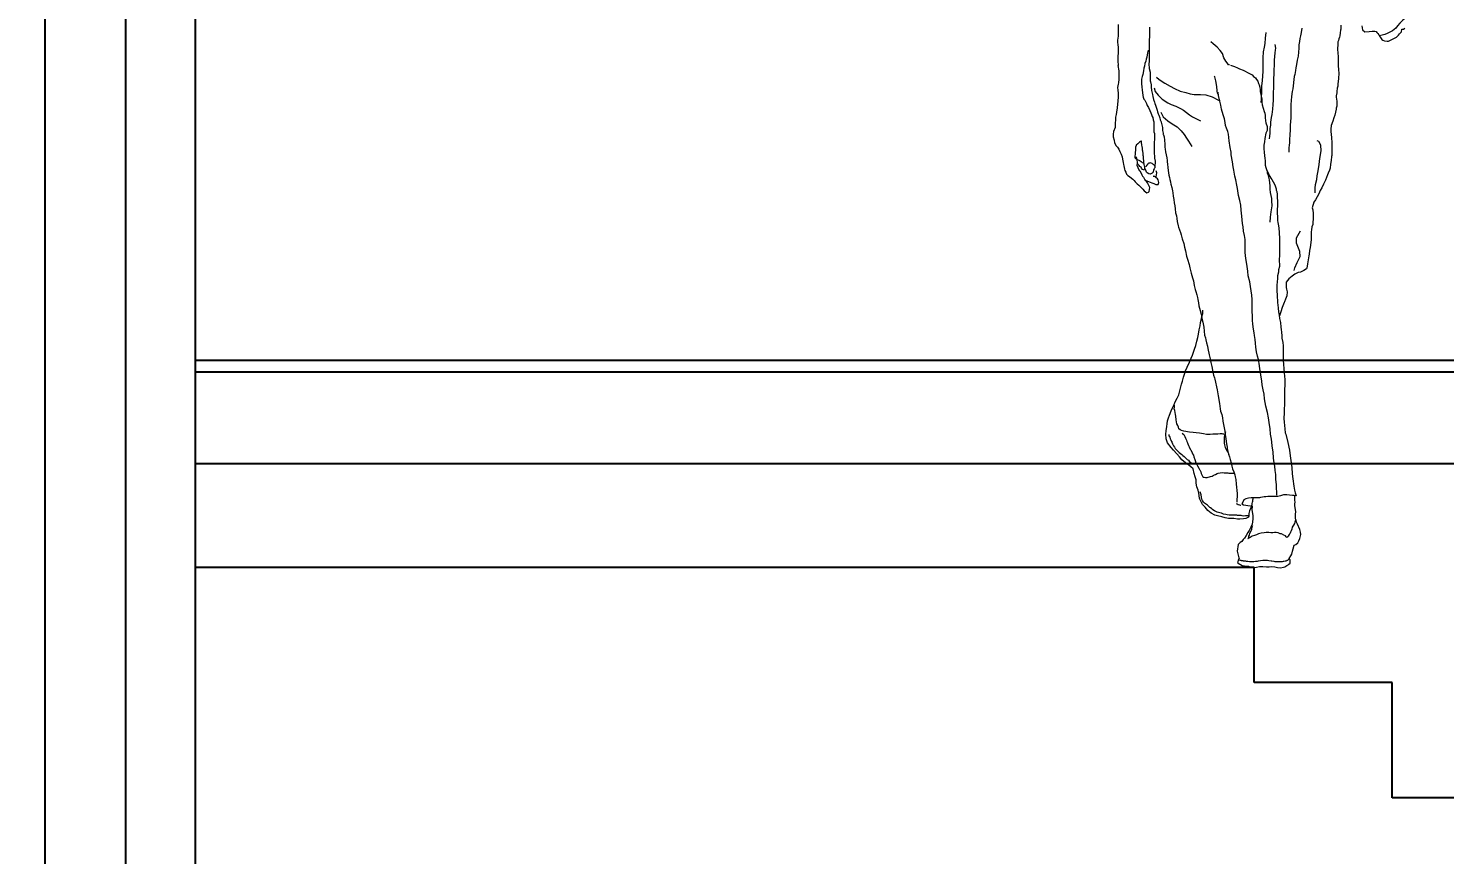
# Model space of a CAD drawing. Header units: centimetres. Extents: x 77721 to 213373, y -51694 to -17847.
# Drawn here: x 109782.7 to 110028.7, y -18938.9 to -18795.3 of the extents above; entities that cross this region are included whole.
import ezdxf

# ---------------------------------------------------------------- set-up
doc = ezdxf.new("R2010")
doc.units = ezdxf.units.CM
doc.header["$LTSCALE"] = 5
doc.header["$MEASUREMENT"] = 0
doc.layers.add('A-FURN', color=25, linetype='Continuous', lineweight=15, true_color=0xa46651)
doc.layers.add('KOTI', color=4, linetype='Continuous')
doc.styles.add('4-', font='simp.shx', dxfattribs={"width": 0.75})
doc.dimstyles.new('KOTI_K50.0cm', dxfattribs={"dimtxt": 12.5, "dimasz": 12.5, "dimexe": 12.5, "dimexo": 0, "dimgap": 2, "dimtad": 1, "dimdec": 1, "dimrnd": 0.1, "dimdsep": 46, "dimtxsty": '4-', "dimtsz": 3, "dimcen": 0.09, "dimdle": 4.5, "dimclrd": 256, "dimclrt": 256, "dimaunit": 1, "dimazin": 2, "dimtfac": 1, "dimtdec": 4, "dimtix": 1, "dimtmove": 2, "dimatfit": 3, "dimfxl": 12.5, "dimfxlon": 1, "dimtvp": 1, "dimtolj": 1, "dimtzin": 0, "dimarcsym": 0})

# ---------------------------------------------------------------- blocks, each defined once
blk = doc.blocks.new('*D228')
at = {"layer": 'Defpoints', "color": 0, "linetype": 'Continuous', "transparency": 16777216}
for p in [(110015.17, -18731.35), (109671.67, -19109.01), (109785.61, -19109.01)]:
    blk.add_point(p, dxfattribs=at)
at = {"layer": 'KOTI', "linetype": 'Continuous', "lineweight": -2, "transparency": 16777216}
for p, q in [((109671.67, -18726.85), (109671.67, -19113.51)), ((109674.67, -18734.35), (109668.67, -18728.35)), ((109674.67, -19112.01), (109668.67, -19106.01))]:
    blk.add_line(p, q, dxfattribs=at)
at = {"layer": 'KOTI', "color": 0, "linetype": 'Continuous', "lineweight": -2, "transparency": 16777216}
for p, q in [((109684.17, -18731.35), (109659.17, -18731.35)), ((109684.17, -19109.01), (109659.17, -19109.01))]:
    blk.add_line(p, q, dxfattribs=at)
at = {"layer": 'KOTI', "linetype": 'Continuous', "transparency": 16777216, "insert": (109663.42, -18920.18), "char_height": 12.5, "attachment_point": 5, "rotation": 90, "style": '4-'}
blk.add_mtext('\\A1;377.7', dxfattribs=at)
blk = doc.blocks.new('*D229')
at = {"layer": 'Defpoints', "color": 0, "linetype": 'Continuous', "transparency": 16777216}
for p in [(110015.17, -18747.58), (109707.17, -19091.01), (109811.71, -19091.01)]:
    blk.add_point(p, dxfattribs=at)
at = {"layer": 'KOTI', "linetype": 'Continuous', "lineweight": -2, "transparency": 16777216}
for p, q in [((109710.17, -18750.58), (109704.17, -18744.58)), ((109707.17, -18743.08), (109707.17, -19095.51)), ((109710.17, -19094.01), (109704.17, -19088.01))]:
    blk.add_line(p, q, dxfattribs=at)
at = {"layer": 'KOTI', "color": 0, "linetype": 'Continuous', "lineweight": -2, "transparency": 16777216}
for p, q in [((109719.67, -18747.58), (109694.67, -18747.58)), ((109719.67, -19091.01), (109694.67, -19091.01))]:
    blk.add_line(p, q, dxfattribs=at)
at = {"layer": 'KOTI', "linetype": 'Continuous', "transparency": 16777216, "insert": (109698.92, -18919.29), "char_height": 12.5, "attachment_point": 5, "rotation": 90, "style": '4-'}
blk.add_mtext('\\A1;343.4', dxfattribs=at)
blk = doc.blocks.new('*D230')
at = {"layer": 'Defpoints', "color": 0, "linetype": 'Continuous', "transparency": 16777216}
for p in [(109799.61, -18874.2), (109748.17, -19091.01), (109811.71, -19091.01)]:
    blk.add_point(p, dxfattribs=at)
at = {"layer": 'KOTI', "linetype": 'Continuous', "lineweight": -2, "transparency": 16777216}
for p, q in [((109748.17, -18869.7), (109748.17, -19095.51)), ((109751.17, -18877.2), (109745.17, -18871.2)), ((109751.17, -19094.01), (109745.17, -19088.01))]:
    blk.add_line(p, q, dxfattribs=at)
at = {"layer": 'KOTI', "color": 0, "linetype": 'Continuous', "lineweight": -2, "transparency": 16777216}
for p, q in [((109760.67, -18874.2), (109735.67, -18874.2)), ((109760.67, -19091.01), (109735.67, -19091.01))]:
    blk.add_line(p, q, dxfattribs=at)
at = {"layer": 'KOTI', "linetype": 'Continuous', "transparency": 16777216, "insert": (109739.92, -18982.61), "char_height": 12.5, "attachment_point": 5, "rotation": 90, "style": '4-'}
blk.add_mtext('\\A1;216.8', dxfattribs=at)
blk = doc.blocks.new('PEOPLE11')
at = {"linetype": 'Continuous'}
for points in [[(0.0903, 0.5378), (0.091, 0.5338), (0.0933, 0.532), (0.0976, 0.5324), (0.1008, 0.5325), (0.1035, 0.5327), (0.1046, 0.5323), (0.1055, 0.5313), (0.1062, 0.5303), (0.1072, 0.529), (0.108, 0.5277), (0.1089, 0.5264), (0.1102, 0.5245), (0.1112, 0.5237), (0.113, 0.5229), (0.1155, 0.5227), (0.1168, 0.5228), (0.1188, 0.5237), (0.1201, 0.5242), (0.1228, 0.5258), (0.1248, 0.5266), (0.1268, 0.5286), (0.1279, 0.5299), (0.1299, 0.5319), (0.1302, 0.5345), (0.1318, 0.5346), (0.133, 0.5357)], [(-0.1514, 0.5391), (-0.1513, 0.5354), (-0.1512, 0.5342), (-0.1512, 0.5305), (-0.1514, 0.5273), (-0.1516, 0.5261), (-0.1518, 0.5232), (-0.1518, 0.5214), (-0.1518, 0.5214), (-0.1516, 0.5195), (-0.1514, 0.5163), (-0.1514, 0.5139), (-0.1513, 0.5122), (-0.1514, 0.5103), (-0.1516, 0.5082), (-0.1516, 0.5076), (-0.1515, 0.5053), (-0.1515, 0.5031), (-0.1515, 0.5018), (-0.1514, 0.4998), (-0.1513, 0.4986), (-0.1515, 0.4985), (-0.1505, 0.4931), (-0.1507, 0.491), (-0.1508, 0.4881), (-0.1508, 0.4871), (-0.1508, 0.485), (-0.151, 0.4815), (-0.1513, 0.48), (-0.1518, 0.4768), (-0.1517, 0.4741), (-0.1514, 0.4712), (-0.1513, 0.4673), (-0.1515, 0.4632), (-0.1519, 0.4603), (-0.1523, 0.4567), (-0.153, 0.4521), (-0.1534, 0.45), (-0.154, 0.4473), (-0.154, 0.4445), (-0.1542, 0.4413), (-0.1542, 0.4384), (-0.1543, 0.4371), (-0.1559, 0.433), (-0.1562, 0.4305), (-0.1562, 0.4278), (-0.1553, 0.4243), (-0.155, 0.4219), (-0.1533, 0.4189), (-0.152, 0.4174), (-0.1506, 0.4154), (-0.1495, 0.4133), (-0.1483, 0.4107), (-0.1474, 0.4078), (-0.147, 0.4055), (-0.1464, 0.4024), (-0.1461, 0.4002), (-0.1458, 0.399), (-0.1449, 0.3957), (-0.1446, 0.3943), (-0.1438, 0.3927), (-0.1429, 0.3908), (-0.1416, 0.3895), (-0.1402, 0.3885), (-0.1381, 0.3868), (-0.1368, 0.3857), (-0.1354, 0.3843), (-0.1345, 0.3831), (-0.1334, 0.3822), (-0.1323, 0.3812), (-0.1309, 0.3798), (-0.1292, 0.3782), (-0.1279, 0.3768), (-0.1269, 0.3757), (-0.1255, 0.3742), (-0.1241, 0.3731), (-0.1228, 0.3722), (-0.1212, 0.3727), (-0.1205, 0.3735), (-0.1199, 0.3776), (-0.1204, 0.3788), (-0.1212, 0.3801), (-0.1221, 0.382), (-0.1232, 0.3838), (-0.124, 0.3843), (-0.1211, 0.3834), (-0.1194, 0.3828), (-0.1179, 0.3822), (-0.116, 0.3816), (-0.114, 0.3806), (-0.1116, 0.3804), (-0.1111, 0.3823), (-0.1117, 0.3852), (-0.1123, 0.3862), (-0.1139, 0.3873), (-0.115, 0.3883), (-0.1166, 0.3889), (-0.1156, 0.3889), (-0.1143, 0.3882), (-0.1135, 0.3881), (-0.113, 0.3919), (-0.1136, 0.3939)], [(-0.1203, 0.5366), (-0.1202, 0.5349), (-0.1202, 0.533), (-0.1201, 0.5309), (-0.1201, 0.5288), (-0.1203, 0.5265), (-0.1206, 0.5244), (-0.1206, 0.5226), (-0.1206, 0.5207), (-0.1206, 0.5195), (-0.1206, 0.518), (-0.1205, 0.5161), (-0.1205, 0.5135), (-0.1206, 0.5113), (-0.1206, 0.5108), (-0.1205, 0.5103), (-0.1205, 0.5066), (-0.1206, 0.5035), (-0.1208, 0.4993), (-0.1207, 0.4965), (-0.1204, 0.4955), (-0.1197, 0.4918), (-0.1195, 0.4892), (-0.1194, 0.4874), (-0.1195, 0.4854), (-0.1195, 0.4832), (-0.1192, 0.4823), (-0.1187, 0.4794), (-0.1184, 0.4774), (-0.1182, 0.4737), (-0.118, 0.4724), (-0.1173, 0.4698), (-0.1168, 0.4679), (-0.1163, 0.4647), (-0.1153, 0.4622), (-0.1148, 0.4608), (-0.1142, 0.4591), (-0.1136, 0.4572), (-0.1127, 0.4541), (-0.1122, 0.4527), (-0.1116, 0.4506), (-0.111, 0.4494), (-0.11, 0.4465), (-0.1095, 0.4447), (-0.1088, 0.4425), (-0.1087, 0.4422), (-0.1081, 0.4397), (-0.1078, 0.4382), (-0.1074, 0.4371), (-0.1072, 0.4339), (-0.1068, 0.4315), (-0.1065, 0.4301), (-0.1063, 0.4298), (-0.1058, 0.4277), (-0.1052, 0.4245), (-0.1051, 0.4206), (-0.1049, 0.4176), (-0.1046, 0.4154), (-0.1042, 0.413), (-0.1038, 0.4099), (-0.1031, 0.407), (-0.1027, 0.4043), (-0.1026, 0.4029), (-0.1023, 0.4006), (-0.1019, 0.3975), (-0.1018, 0.3945), (-0.1014, 0.3919), (-0.1009, 0.3898), (-0.1004, 0.3875), (-0.0999, 0.3853), (-0.0994, 0.3831), (-0.0993, 0.3828), (-0.099, 0.3809), (-0.098, 0.3776), (-0.0974, 0.3741), (-0.097, 0.3722), (-0.0966, 0.3688), (-0.0962, 0.3655), (-0.0957, 0.3623), (-0.0952, 0.3594), (-0.0947, 0.3562), (-0.0943, 0.3524), (-0.0935, 0.3493), (-0.0931, 0.3466), (-0.0927, 0.3436), (-0.0917, 0.3394), (-0.0913, 0.3382), (-0.0906, 0.3356), (-0.0896, 0.3327), (-0.0889, 0.3305), (-0.0877, 0.3266), (-0.0862, 0.3219), (-0.0855, 0.3182), (-0.0846, 0.3145), (-0.0834, 0.3095), (-0.0826, 0.3064), (-0.0809, 0.3012), (-0.0802, 0.2979), (-0.0788, 0.2924), (-0.0775, 0.2877), (-0.0767, 0.2849), (-0.0758, 0.2804), (-0.0748, 0.2764), (-0.0741, 0.2744), (-0.0733, 0.2709), (-0.0727, 0.2685), (-0.0722, 0.2663), (-0.0717, 0.2629), (-0.0712, 0.2601), (-0.0698, 0.2553), (-0.0689, 0.2519), (-0.0682, 0.2477), (-0.0678, 0.2463), (-0.0673, 0.244), (-0.0666, 0.2405), (-0.0664, 0.2389), (-0.0659, 0.2351), (-0.0655, 0.2309), (-0.0648, 0.2282), (-0.0644, 0.2263), (-0.0637, 0.2233), (-0.0628, 0.2199), (-0.0623, 0.2179), (-0.061, 0.2114), (-0.06, 0.2075), (-0.0592, 0.204), (-0.0584, 0.2), (-0.0578, 0.1961), (-0.0567, 0.1914), (-0.0556, 0.1887), (-0.0553, 0.1872), (-0.053, 0.1767), (-0.052, 0.1708), (-0.0507, 0.1632), (-0.05, 0.158), (-0.0497, 0.1557), (-0.0486, 0.1524), (-0.0479, 0.1489), (-0.0475, 0.1455), (-0.0465, 0.1406), (-0.0455, 0.1356), (-0.045, 0.1323), (-0.0444, 0.1282), (-0.0437, 0.123), (-0.0433, 0.1197), (-0.0431, 0.1185), (-0.0426, 0.1156), (-0.0417, 0.1128), (-0.041, 0.1102), (-0.0402, 0.1077), (-0.0393, 0.1043), (-0.0384, 0.1009), (-0.0377, 0.0983), (-0.0366, 0.0954), (-0.0357, 0.0925), (-0.0352, 0.0903), (-0.0346, 0.0879), (-0.0342, 0.0831), (-0.0339, 0.0802), (-0.0336, 0.0769), (-0.0333, 0.0737), (-0.0333, 0.0706), (-0.0334, 0.0683), (-0.0334, 0.0654)], [(0.0696, 0.5384), (0.0695, 0.5346), (0.0692, 0.5335), (0.069, 0.5311), (0.0686, 0.528), (0.0683, 0.5266), (0.0678, 0.5249), (0.0672, 0.5232), (0.0666, 0.5221), (0.0665, 0.5199), (0.0665, 0.5192), (0.0662, 0.5153), (0.0662, 0.5143), (0.0666, 0.5112), (0.0667, 0.5099), (0.0669, 0.5086), (0.0671, 0.5059), (0.0671, 0.5055), (0.067, 0.5034), (0.0669, 0.5021), (0.0669, 0.5017), (0.067, 0.4994), (0.067, 0.4994), (0.067, 0.4975), (0.0674, 0.4953), (0.0674, 0.4937), (0.0675, 0.4917), (0.0675, 0.4901), (0.0674, 0.4868), (0.0674, 0.4852), (0.0668, 0.4804), (0.0667, 0.479), (0.0665, 0.4782), (0.0661, 0.4759), (0.0655, 0.4726), (0.0655, 0.4723), (0.0655, 0.4714), (0.0651, 0.4686), (0.0651, 0.4685), (0.0651, 0.4668), (0.0653, 0.4654), (0.0656, 0.4628), (0.0655, 0.4583), (0.065, 0.4561), (0.0649, 0.4552), (0.0643, 0.4521), (0.0636, 0.4491), (0.0627, 0.4465), (0.0616, 0.4432), (0.06, 0.4389), (0.0597, 0.4354), (0.0598, 0.4331), (0.0602, 0.4272), (0.0606, 0.4219), (0.0607, 0.4192), (0.0607, 0.4147), (0.0606, 0.4129), (0.0606, 0.4118), (0.0606, 0.4091), (0.0603, 0.4081), (0.0599, 0.4042), (0.0595, 0.4008), (0.0589, 0.3966), (0.0583, 0.3947), (0.0572, 0.3917), (0.0563, 0.3899), (0.0543, 0.3848), (0.0532, 0.3822), (0.0523, 0.3809), (0.0508, 0.3773), (0.0492, 0.3746), (0.0477, 0.3713), (0.046, 0.3681), (0.0446, 0.3651), (0.043, 0.3628), (0.0413, 0.3574), (0.0418, 0.3552), (0.0423, 0.3517), (0.0423, 0.3484), (0.0417, 0.3407), (0.041, 0.3385), (0.0406, 0.3355), (0.0402, 0.3335), (0.0402, 0.3335), (0.0402, 0.3315), (0.0402, 0.329), (0.0403, 0.326), (0.0398, 0.323), (0.0391, 0.318), (0.0385, 0.315), (0.0381, 0.3113), (0.0378, 0.3098), (0.0372, 0.3056), (0.0364, 0.3018), (0.0358, 0.2974), (0.0355, 0.2968), (0.0329, 0.295), (0.0296, 0.2934), (0.0272, 0.2932), (0.0239, 0.2915), (0.0212, 0.2895), (0.0181, 0.287), (0.0155, 0.2834), (0.0155, 0.2816), (0.0155, 0.2783), (0.0158, 0.2767), (0.0161, 0.2754), (0.0164, 0.274), (0.0161, 0.2701), (0.0148, 0.2668), (0.0138, 0.2641), (0.0134, 0.2635), (0.0122, 0.26), (0.0115, 0.2584), (0.0101, 0.2542), (0.0088, 0.2501)], [(0.031, 0.5355), (0.0302, 0.5314), (0.0295, 0.5281), (0.0289, 0.5252), (0.0287, 0.5223), (0.0281, 0.5191), (0.0278, 0.5159), (0.0275, 0.5117), (0.0272, 0.5079), (0.0264, 0.5038), (0.0257, 0.4994), (0.0251, 0.4963), (0.0245, 0.4936), (0.024, 0.4897), (0.0234, 0.4875), (0.023, 0.4845), (0.0224, 0.4785), (0.022, 0.4753), (0.0215, 0.4727), (0.0207, 0.4679), (0.0203, 0.4637), (0.0201, 0.4598), (0.0199, 0.4494), (0.0199, 0.4464), (0.0198, 0.4432), (0.0195, 0.4391), (0.0194, 0.4349), (0.0191, 0.4295), (0.0188, 0.4254), (0.0187, 0.4223), (0.0182, 0.419), (0.0181, 0.4172), (0.0181, 0.4148), (0.0181, 0.4125)], [(0.1358, 0.5483), (0.1356, 0.5482), (0.1329, 0.5451), (0.1325, 0.5446), (0.1308, 0.5431), (0.1282, 0.5406), (0.1257, 0.5378), (0.1241, 0.5357), (0.1227, 0.5342), (0.1208, 0.5331), (0.1183, 0.5316), (0.1157, 0.5303), (0.1132, 0.5293), (0.1108, 0.5288), (0.1078, 0.5281)], [(-0.0407, 0.4993), (-0.0412, 0.4991), (-0.0419, 0.4993), (-0.0433, 0.5011), (-0.0446, 0.5028), (-0.0463, 0.5062), (-0.0479, 0.5103), (-0.0501, 0.5134), (-0.053, 0.5169), (-0.0572, 0.5201), (-0.0592, 0.522)], [(-0.0094, 0.4617), (-0.0092, 0.4651), (-0.0092, 0.4681), (-0.0088, 0.471), (-0.0088, 0.4731), (-0.0086, 0.478), (-0.0081, 0.4835), (-0.0078, 0.4878), (-0.0074, 0.4928), (-0.0073, 0.4967), (-0.0073, 0.5008), (-0.0074, 0.5063), (-0.007, 0.5121), (-0.0062, 0.5168), (-0.0056, 0.5205), (-0.0051, 0.5256), (-0.0043, 0.5314)], [(-0.1215, 0.5137), (-0.1222, 0.511), (-0.123, 0.5067), (-0.1234, 0.5049), (-0.1238, 0.5028), (-0.1248, 0.5006), (-0.1253, 0.4979), (-0.1257, 0.496), (-0.1261, 0.4934), (-0.1269, 0.4897), (-0.1274, 0.4877), (-0.1281, 0.485), (-0.1281, 0.4838), (-0.1281, 0.4806), (-0.1281, 0.4801), (-0.1279, 0.4776), (-0.1277, 0.4764), (-0.1276, 0.4752), (-0.1275, 0.4743), (-0.1268, 0.4689), (-0.1264, 0.4671), (-0.1257, 0.4652), (-0.1248, 0.4643), (-0.1232, 0.4609), (-0.1226, 0.459), (-0.1213, 0.4569), (-0.1198, 0.4539), (-0.119, 0.4516), (-0.1182, 0.45), (-0.1174, 0.448), (-0.1169, 0.4468), (-0.1165, 0.4446), (-0.116, 0.4427), (-0.1158, 0.4409), (-0.1158, 0.4382), (-0.1159, 0.4365), (-0.116, 0.4327), (-0.1151, 0.431), (-0.1154, 0.4281), (-0.1154, 0.4248), (-0.1156, 0.4227), (-0.1156, 0.4201), (-0.1156, 0.4177), (-0.1156, 0.4159), (-0.1156, 0.4131), (-0.1156, 0.4116), (-0.1154, 0.4083), (-0.1151, 0.4065), (-0.1147, 0.4037), (-0.1146, 0.4016), (-0.1148, 0.3997), (-0.115, 0.3973), (-0.1155, 0.3961), (-0.1162, 0.395), (-0.1166, 0.3928), (-0.1176, 0.3917), (-0.1197, 0.3907), (-0.121, 0.3909), (-0.1225, 0.3919), (-0.1231, 0.3928), (-0.1236, 0.3936), (-0.1241, 0.3952), (-0.1247, 0.3965), (-0.1249, 0.3978), (-0.1254, 0.4002), (-0.1257, 0.4025), (-0.1259, 0.4042), (-0.126, 0.4059), (-0.1262, 0.4083), (-0.1264, 0.4093), (-0.1264, 0.4111), (-0.1268, 0.4136), (-0.127, 0.4145), (-0.1272, 0.4155), (-0.1273, 0.4167), (-0.1275, 0.4176), (-0.1278, 0.4201), (-0.128, 0.4219), (-0.1283, 0.4233), (-0.1283, 0.4233), (-0.1285, 0.4233), (-0.1292, 0.4231), (-0.13, 0.4224), (-0.1307, 0.4219), (-0.1317, 0.4209), (-0.1333, 0.4194), (-0.1336, 0.4191), (-0.1341, 0.4176), (-0.1342, 0.4158), (-0.1342, 0.4142), (-0.1344, 0.4125), (-0.1344, 0.4115), (-0.1345, 0.4101), (-0.1348, 0.4088), (-0.1349, 0.4071), (-0.1342, 0.4063), (-0.1329, 0.4057), (-0.1324, 0.4054), (-0.1308, 0.4046), (-0.1296, 0.404), (-0.1286, 0.4033), (-0.1274, 0.4024), (-0.1265, 0.4019)], [(0.0041, 0.5193), (0.0047, 0.5156), (0.0045, 0.5139), (0.0043, 0.511), (0.0039, 0.5074), (0.0036, 0.5037), (0.0034, 0.4982), (0.0033, 0.4949), (0.003, 0.4895), (0.0029, 0.4861), (0.0029, 0.4799), (0.0027, 0.4764), (0.0026, 0.4716), (0.0026, 0.4667), (0.0026, 0.4642), (0.0023, 0.4597), (0.0018, 0.4552), (0.0011, 0.4499), (0.0006, 0.4468), (-0.0002, 0.4423), (-0.0003, 0.4395), (-0.0007, 0.4359), (-0.0009, 0.4315), (-0.0012, 0.4285), (-0.0015, 0.4257)], [(-0.0397, 0.4989), (-0.0358, 0.4975), (-0.033, 0.4961), (-0.0308, 0.4952), (-0.0274, 0.4938), (-0.0252, 0.4928), (-0.0229, 0.4917), (-0.0204, 0.4904), (-0.0185, 0.4892), (-0.017, 0.4877), (-0.0151, 0.4862), (-0.0139, 0.4847), (-0.0127, 0.4829), (-0.0119, 0.4808), (-0.0114, 0.4793), (-0.0107, 0.477), (-0.0105, 0.4745), (-0.0103, 0.4726), (-0.0099, 0.4699), (-0.0095, 0.468), (-0.0088, 0.4655), (-0.0087, 0.4638), (-0.0086, 0.4623), (-0.0083, 0.4595), (-0.0075, 0.4563), (-0.0063, 0.4528), (-0.0059, 0.4512), (-0.0054, 0.4489), (-0.0053, 0.4471), (-0.005, 0.4435), (-0.0047, 0.4415), (-0.0033, 0.438), (-0.0033, 0.4342), (-0.0049, 0.4314), (-0.0057, 0.4261), (-0.006, 0.4229), (-0.0067, 0.4196), (-0.0067, 0.4155), (-0.0066, 0.4128), (-0.0062, 0.4087), (-0.0059, 0.4068), (-0.0054, 0.4036), (-0.0054, 0.4023), (-0.0053, 0.3998), (-0.0048, 0.3975), (-0.0037, 0.3943), (-0.0026, 0.3922), (-0.0017, 0.3902), (0.0003, 0.3869), (0.0011, 0.3855), (0.0024, 0.3831), (0.0041, 0.3801), (0.0047, 0.3781), (0.0053, 0.3763), (0.0054, 0.3747), (0.0061, 0.3735), (0.0065, 0.3705), (0.0066, 0.3674), (0.0068, 0.3642), (0.0068, 0.3615), (0.0067, 0.3588), (0.0066, 0.3563), (0.0063, 0.3521), (0.0067, 0.3484), (0.0069, 0.3447), (0.0071, 0.3427), (0.0078, 0.3395), (0.0081, 0.337), (0.0083, 0.333), (0.0087, 0.3264), (0.0088, 0.3201), (0.0089, 0.3173), (0.0087, 0.3142), (0.0087, 0.3112), (0.0088, 0.3098), (0.0084, 0.3065), (0.0089, 0.2992), (0.0079, 0.2959), (0.0077, 0.2936), (0.0069, 0.2899), (0.0069, 0.2871), (0.0066, 0.2839), (0.0061, 0.2807), (0.006, 0.2787), (0.006, 0.2766), (0.0062, 0.2739), (0.0063, 0.2715), (0.0065, 0.2685), (0.0067, 0.2656), (0.0068, 0.2629), (0.007, 0.2612), (0.0074, 0.2578), (0.0079, 0.2542), (0.0083, 0.2508), (0.0088, 0.2476), (0.0097, 0.2435), (0.0101, 0.239), (0.0103, 0.2367), (0.0106, 0.2339), (0.011, 0.2302), (0.0112, 0.2281), (0.0121, 0.2236), (0.0124, 0.2203), (0.0125, 0.2178), (0.0125, 0.2117), (0.0123, 0.2083), (0.0123, 0.2062), (0.0134, 0.1935), (0.0139, 0.187), (0.0139, 0.1816), (0.0138, 0.1767), (0.0138, 0.1724), (0.0136, 0.167), (0.0136, 0.1626), (0.0134, 0.1572), (0.0134, 0.154), (0.0132, 0.1484), (0.0134, 0.1445), (0.014, 0.1381), (0.0144, 0.134), (0.0149, 0.1326), (0.0169, 0.1244), (0.0187, 0.1168), (0.0195, 0.1112), (0.0204, 0.1043), (0.0211, 0.0997), (0.0215, 0.0935), (0.0221, 0.0883), (0.0231, 0.0811), (0.0237, 0.0771), (0.0243, 0.0744), (0.0252, 0.0714), (0.0232, 0.0718), (0.0217, 0.072), (0.0186, 0.0723), (0.0162, 0.0726), (0.0126, 0.0725), (0.0097, 0.0716), (0.007, 0.071), (0.0044, 0.0708), (0.0023, 0.071), (-0.0005, 0.0709), (-0.0029, 0.0709), (-0.0049, 0.0707), (-0.0064, 0.0706), (-0.0082, 0.0703), (-0.0101, 0.0698), (-0.0112, 0.0694), (-0.0141, 0.0694), (-0.0169, 0.0694), (-0.0195, 0.0694), (-0.0219, 0.0691), (-0.0246, 0.0686), (-0.0267, 0.0675), (-0.0275, 0.0653), (-0.0285, 0.0636), (-0.027, 0.0626), (-0.0246, 0.0623), (-0.0226, 0.0619), (-0.02, 0.0616), (-0.0185, 0.0613), (-0.0185, 0.0609), (-0.0186, 0.0575), (-0.0179, 0.0541), (-0.0178, 0.0516), (-0.0178, 0.0483), (-0.0182, 0.0434), (-0.0196, 0.0403), (-0.0213, 0.0371), (-0.0227, 0.0352), (-0.0244, 0.0321), (-0.026, 0.0294), (-0.0272, 0.0283), (-0.0287, 0.0264), (-0.0303, 0.0254), (-0.0321, 0.0232), (-0.0331, 0.0168), (-0.0325, 0.0139), (-0.0315, 0.01), (-0.0312, 0.0092), (-0.0319, 0.0085), (-0.0328, 0.005), (-0.0323, 0.0049), (-0.0284, 0.0025), (-0.0272, 0.0022), (-0.0258, 0.002), (-0.0219, 0.0016), (-0.0205, 0.0011), (-0.0181, 0.0006), (-0.0164, 0.0005), (-0.0142, 0.0007), (-0.011, 0.0014), (-0.0079, 0.0015), (-0.0042, 0.0012), (-0.0016, 0.0011), (0.0013, 0.0014), (0.0041, 0.0012), (0.0067, 0.0006), (0.0099, 0.0002), (0.0129, 0.0007), (0.0141, 0.0011), (0.0161, 0.0023), (0.0175, 0.0032), (0.0181, 0.0037), (0.0194, 0.0049), (0.0194, 0.0056), (0.0192, 0.0081), (0.0183, 0.0092), (0.0183, 0.0095), (0.02, 0.012), (0.0209, 0.0137), (0.0218, 0.0167), (0.0224, 0.0189), (0.0232, 0.0227), (0.0249, 0.0234), (0.0268, 0.0249), (0.0281, 0.0268), (0.0289, 0.0292), (0.0298, 0.0331), (0.0296, 0.0356), (0.029, 0.038), (0.0267, 0.0433), (0.0258, 0.0454), (0.0251, 0.0476), (0.0246, 0.0495), (0.0246, 0.0513), (0.0246, 0.0535), (0.0249, 0.0556), (0.0242, 0.06), (0.0241, 0.0615), (0.024, 0.0635), (0.0242, 0.0654), (0.024, 0.0671), (0.0239, 0.0694), (0.024, 0.0717)], [(-0.1134, 0.4871), (-0.1107, 0.4847), (-0.1049, 0.4809), (-0.0996, 0.4781), (-0.0953, 0.4756), (-0.0898, 0.4731), (-0.084, 0.4717), (-0.08, 0.4705), (-0.0758, 0.4698), (-0.0696, 0.4699), (-0.0644, 0.4693), (-0.0579, 0.4673), (-0.0519, 0.4642), (-0.0502, 0.4637)], [(-0.0522, 0.4698), (-0.0529, 0.4711), (-0.0532, 0.4735), (-0.0533, 0.4777), (-0.0544, 0.4833), (-0.0554, 0.4874), (-0.056, 0.4881)], [(-0.1156, 0.4764), (-0.1145, 0.4729), (-0.1115, 0.4692), (-0.1077, 0.4653), (-0.1021, 0.4616), (-0.0986, 0.46), (-0.0942, 0.4581), (-0.0893, 0.4558), (-0.0865, 0.4542), (-0.0835, 0.4518), (-0.0806, 0.4497), (-0.0774, 0.4477), (-0.0735, 0.4457), (-0.0695, 0.4438)], [(0.006, 0.0722), (0.006, 0.0757), (0.0059, 0.0784), (0.0059, 0.0824), (0.0052, 0.0882), (0.0051, 0.0927), (0.0045, 0.0968), (0.0041, 0.1011), (0.0033, 0.1063), (0.0029, 0.1093), (0.0026, 0.115), (0.0016, 0.1213), (0.0012, 0.1247), (0.0008, 0.1279), (-0.0001, 0.1328), (-0.0006, 0.138), (-0.0015, 0.1443), (-0.002, 0.149), (-0.0032, 0.1544), (-0.0047, 0.1605), (-0.0062, 0.1677), (-0.0066, 0.1723), (-0.0073, 0.1767), (-0.0083, 0.1816), (-0.0087, 0.1853), (-0.0097, 0.1916), (-0.0108, 0.1978), (-0.0114, 0.2027), (-0.0122, 0.2067), (-0.0132, 0.2101), (-0.0139, 0.2143), (-0.0146, 0.2189), (-0.0152, 0.2229), (-0.0153, 0.2266), (-0.0159, 0.2307), (-0.0164, 0.2332), (-0.0171, 0.237), (-0.0176, 0.2419), (-0.0179, 0.2458), (-0.0181, 0.2506), (-0.0183, 0.2541), (-0.0184, 0.2582), (-0.0183, 0.2624), (-0.0183, 0.2627), (-0.0183, 0.2663), (-0.0186, 0.2706), (-0.0193, 0.2751), (-0.02, 0.2793), (-0.0208, 0.284), (-0.0222, 0.2897), (-0.0226, 0.2944), (-0.0235, 0.3013), (-0.0246, 0.3072), (-0.0254, 0.313), (-0.0252, 0.3184), (-0.0253, 0.326), (-0.0258, 0.33), (-0.0269, 0.3343), (-0.0274, 0.3386), (-0.0279, 0.3418), (-0.0285, 0.349), (-0.0291, 0.3549), (-0.0297, 0.3601), (-0.0306, 0.3645), (-0.0319, 0.3697), (-0.0328, 0.3765), (-0.0336, 0.3798), (-0.0346, 0.3852), (-0.0356, 0.3887), (-0.0367, 0.3946), (-0.0373, 0.398), (-0.0379, 0.4029), (-0.0392, 0.4098), (-0.0393, 0.4125), (-0.0401, 0.4172), (-0.0411, 0.4238), (-0.0417, 0.4303), (-0.0424, 0.4329), (-0.0437, 0.4365), (-0.0447, 0.4391), (-0.0452, 0.4419), (-0.0459, 0.4457), (-0.0472, 0.4496), (-0.0487, 0.4551), (-0.0495, 0.4593), (-0.0507, 0.4645), (-0.0518, 0.4689), (-0.0522, 0.472)], [(-0.109, 0.4524), (-0.1065, 0.4475), (-0.1019, 0.4435), (-0.0976, 0.4408), (-0.0928, 0.4376), (-0.0888, 0.4337), (-0.0858, 0.4301), (-0.0836, 0.4265), (-0.0814, 0.4234), (-0.0781, 0.4181)], [(0.044, 0.3721), (0.044, 0.3735), (0.0442, 0.3768), (0.0446, 0.3804), (0.0457, 0.3855), (0.046, 0.389), (0.047, 0.394), (0.048, 0.4003), (0.0488, 0.4064), (0.0501, 0.4139), (0.0497, 0.4194), (0.0479, 0.4231), (0.046, 0.4239)], [(-0.1334, 0.4078), (-0.1327, 0.4046), (-0.1326, 0.4026), (-0.1326, 0.4012), (-0.1327, 0.3997), (-0.1309, 0.395), (-0.1302, 0.3941), (-0.1296, 0.3937), (-0.1293, 0.3931), (-0.1277, 0.3902), (-0.127, 0.3888), (-0.1262, 0.3878), (-0.1254, 0.3863), (-0.1249, 0.3852), (-0.1241, 0.384), (-0.1241, 0.3838), (-0.1241, 0.3838)], [(-0.1251, 0.3947), (-0.1263, 0.3949), (-0.127, 0.3955), (-0.128, 0.3966), (-0.1284, 0.3976), (-0.1292, 0.398), (-0.1297, 0.3984), (-0.1304, 0.3994), (-0.131, 0.3999), (-0.1314, 0.4004), (-0.1318, 0.4009)], [(-0.1145, 0.3971), (-0.1147, 0.3979), (-0.1154, 0.3993), (-0.1161, 0.4004), (-0.1169, 0.4008), (-0.1177, 0.4012), (-0.1186, 0.4017), (-0.1193, 0.4019), (-0.1202, 0.4017), (-0.121, 0.4016), (-0.1215, 0.4014), (-0.1218, 0.4009), (-0.1221, 0.4004), (-0.1221, 0.4001), (-0.1227, 0.3997), (-0.1229, 0.3995), (-0.1231, 0.3992), (-0.1232, 0.3989), (-0.1237, 0.3983), (-0.1238, 0.3979)], [(-0.0035, 0.3936), (-0.0035, 0.3919), (-0.0029, 0.3903), (-0.0016, 0.3852), (-0.0011, 0.382), (-0.0009, 0.379), (-0.0008, 0.3758), (-0.0004, 0.3725), (0.0003, 0.3694), (0.0007, 0.3665), (0.0009, 0.3641), (0.0012, 0.3593), (0.0002, 0.3533), (-0.0006, 0.3482), (-0.0009, 0.3431)], [(0.0232, 0.295), (0.024, 0.2979), (0.0263, 0.3031), (0.0293, 0.3089), (0.0289, 0.314), (0.0255, 0.3221), (0.0258, 0.3277), (0.0295, 0.3345)], [(-0.0186, 0.0627), (-0.0198, 0.0597), (-0.0211, 0.0565), (-0.0217, 0.0541), (-0.0218, 0.0513), (-0.022, 0.0503), (-0.0234, 0.0496), (-0.0247, 0.0492), (-0.027, 0.0487), (-0.0305, 0.0485), (-0.033, 0.0484), (-0.0366, 0.0491), (-0.0385, 0.0492), (-0.0419, 0.0491), (-0.045, 0.0498), (-0.0484, 0.0506), (-0.0529, 0.0518), (-0.0554, 0.0524), (-0.0591, 0.0544), (-0.0624, 0.057), (-0.0651, 0.0602), (-0.0675, 0.0631), (-0.0693, 0.0661), (-0.0706, 0.0688), (-0.0709, 0.0719), (-0.0713, 0.0742), (-0.072, 0.0773), (-0.0731, 0.0805), (-0.0739, 0.084), (-0.0739, 0.0873), (-0.0749, 0.0905), (-0.0758, 0.0936), (-0.0769, 0.0982), (-0.0793, 0.1004), (-0.0813, 0.102), (-0.0845, 0.1043), (-0.088, 0.1073), (-0.0905, 0.1101), (-0.0932, 0.1132), (-0.0965, 0.117), (-0.0986, 0.1194), (-0.1025, 0.124), (-0.1036, 0.1281), (-0.1039, 0.1329), (-0.1036, 0.1359), (-0.1031, 0.1404), (-0.1028, 0.143), (-0.1022, 0.146), (-0.1014, 0.149), (-0.1003, 0.1517), (-0.0987, 0.156), (-0.0973, 0.1589), (-0.0959, 0.1622), (-0.0946, 0.1649), (-0.0926, 0.1684), (-0.0911, 0.1717), (-0.0904, 0.1745), (-0.0895, 0.1783), (-0.0883, 0.1823), (-0.0875, 0.1852), (-0.0864, 0.1893), (-0.0853, 0.1934), (-0.0845, 0.1957), (-0.0829, 0.1992), (-0.0806, 0.2042), (-0.079, 0.2081), (-0.0777, 0.211), (-0.0768, 0.213), (-0.0756, 0.217), (-0.0743, 0.2206), (-0.0731, 0.2249), (-0.0721, 0.2286), (-0.0715, 0.2319), (-0.071, 0.2361), (-0.0701, 0.2403), (-0.0695, 0.2435), (-0.0689, 0.2459), (-0.0683, 0.2491), (-0.0674, 0.2526), (-0.0672, 0.2558)], [(-0.0464, 0.1328), (-0.047, 0.1328), (-0.0481, 0.1331), (-0.0502, 0.1332), (-0.0523, 0.1328), (-0.0546, 0.1328), (-0.0574, 0.1326), (-0.0599, 0.1324), (-0.0636, 0.1324), (-0.0666, 0.133), (-0.0707, 0.1337), (-0.0739, 0.1341), (-0.0768, 0.1344), (-0.0806, 0.1348), (-0.0862, 0.1357), (-0.0883, 0.1363), (-0.0899, 0.1369), (-0.0911, 0.1381), (-0.0915, 0.1398), (-0.092, 0.1412), (-0.0931, 0.1431), (-0.0934, 0.1449), (-0.0936, 0.147), (-0.0942, 0.1505), (-0.0945, 0.1523), (-0.0952, 0.1562), (-0.0956, 0.1578), (-0.0955, 0.1595), (-0.0954, 0.1616)], [(-0.1011, 0.1325), (-0.101, 0.1325), (-0.101, 0.1311), (-0.1007, 0.1307), (-0.1002, 0.1297), (-0.0997, 0.1285), (-0.0996, 0.128), (-0.0995, 0.1277), (-0.0989, 0.1264), (-0.0982, 0.1252), (-0.0981, 0.1248), (-0.0974, 0.123), (-0.0968, 0.1218), (-0.0963, 0.1212), (-0.0953, 0.1199), (-0.0946, 0.1186), (-0.0934, 0.1173), (-0.0933, 0.1173), (-0.0918, 0.1156), (-0.0907, 0.1146), (-0.0894, 0.1134), (-0.0882, 0.1125), (-0.087, 0.1115), (-0.0858, 0.1106), (-0.0841, 0.109), (-0.0827, 0.1077), (-0.0816, 0.1068), (-0.0809, 0.1061), (-0.0789, 0.1042), (-0.0786, 0.1038), (-0.0777, 0.103)], [(-0.0877, 0.134), (-0.0874, 0.1335), (-0.0861, 0.1324), (-0.0859, 0.1316), (-0.0853, 0.1304), (-0.0846, 0.1289), (-0.0836, 0.1269), (-0.0831, 0.1256), (-0.0824, 0.1241), (-0.0821, 0.1231), (-0.0815, 0.1216), (-0.0809, 0.1202), (-0.0798, 0.118), (-0.0793, 0.1173), (-0.0779, 0.1143), (-0.0778, 0.114), (-0.0774, 0.1132), (-0.0765, 0.1119), (-0.0761, 0.1102), (-0.0758, 0.1092), (-0.0756, 0.1085), (-0.0748, 0.1067), (-0.0741, 0.1044), (-0.0733, 0.1027), (-0.0727, 0.1014), (-0.0714, 0.0991), (-0.0706, 0.0977), (-0.0704, 0.0974), (-0.0694, 0.0952), (-0.0688, 0.0937), (-0.0673, 0.0905), (-0.0669, 0.0902), (-0.0661, 0.0901), (-0.0645, 0.0896), (-0.064, 0.0896), (-0.0631, 0.0898), (-0.0619, 0.09), (-0.0607, 0.0904), (-0.0598, 0.0907), (-0.0585, 0.0909), (-0.058, 0.0912), (-0.0569, 0.0917), (-0.0557, 0.0923), (-0.0547, 0.0928), (-0.0531, 0.0937), (-0.0522, 0.0942), (-0.05, 0.0945), (-0.0478, 0.0947), (-0.0461, 0.0945), (-0.0446, 0.0944), (-0.0426, 0.0943), (-0.0414, 0.0942), (-0.0394, 0.0942), (-0.0385, 0.0941), (-0.0369, 0.0939), (-0.036, 0.0936)], [(-0.0447, 0.1349), (-0.0457, 0.1318), (-0.046, 0.1295), (-0.0462, 0.1272), (-0.0462, 0.1239), (-0.0457, 0.1223), (-0.0451, 0.1196), (-0.0439, 0.1169), (-0.0426, 0.1149), (-0.0414, 0.1128)], [(-0.0221, 0.0521), (-0.0227, 0.0518), (-0.0229, 0.0518), (-0.024, 0.0518), (-0.0251, 0.0518), (-0.0268, 0.0515), (-0.0283, 0.0518), (-0.0294, 0.052), (-0.0301, 0.052), (-0.0314, 0.052), (-0.0329, 0.0521), (-0.0337, 0.0522), (-0.0347, 0.0523), (-0.0363, 0.0523), (-0.0375, 0.0523), (-0.0394, 0.0523), (-0.0413, 0.0524), (-0.0431, 0.0528), (-0.0446, 0.0529), (-0.0469, 0.0535), (-0.0487, 0.0543), (-0.0504, 0.0547), (-0.0516, 0.055), (-0.0532, 0.0554), (-0.0544, 0.0559), (-0.0558, 0.0567), (-0.0574, 0.0577), (-0.0585, 0.0585), (-0.0598, 0.0597), (-0.0602, 0.0601), (-0.0612, 0.0609), (-0.0626, 0.0622), (-0.0635, 0.0629), (-0.0645, 0.0637), (-0.0657, 0.0644), (-0.0666, 0.0653), (-0.0675, 0.0668), (-0.0684, 0.0682), (-0.0686, 0.0692), (-0.0687, 0.0709), (-0.0689, 0.0717), (-0.0691, 0.0724), (-0.0694, 0.0735), (-0.0701, 0.0756)], [(-0.0341, 0.064), (-0.0333, 0.0636), (-0.0323, 0.0631), (-0.0308, 0.0625), (-0.0298, 0.0623), (-0.0296, 0.0623)], [(-0.0184, 0.0621), (-0.0184, 0.0627), (-0.0183, 0.064), (-0.0183, 0.0641), (-0.018, 0.0651), (-0.018, 0.0653), (-0.0178, 0.0663), (-0.0177, 0.067), (-0.0177, 0.0675), (-0.0174, 0.0687), (-0.0173, 0.0694)], [(0.0249, 0.0479), (0.0246, 0.0475), (0.0241, 0.0454), (0.0237, 0.044), (0.0225, 0.0425), (0.0215, 0.0403), (0.0209, 0.0386), (0.0204, 0.0368), (0.0198, 0.0354), (0.019, 0.034), (0.0184, 0.0332), (0.0175, 0.0316), (0.0171, 0.0308), (0.0162, 0.0303), (0.0154, 0.031), (0.0147, 0.0317), (0.013, 0.0326), (0.0107, 0.0338), (0.0093, 0.034), (0.0076, 0.0347), (0.0054, 0.0351), (0.0038, 0.0351), (0.0022, 0.035), (0.0002, 0.035), (-0.0017, 0.0351), (-0.0043, 0.0351), (-0.0065, 0.0347), (-0.0094, 0.0344), (-0.0119, 0.0338), (-0.0142, 0.033), (-0.0159, 0.0323), (-0.0183, 0.0316), (-0.0204, 0.0303), (-0.0224, 0.0293), (-0.0228, 0.0291), (-0.0222, 0.0293), (-0.0216, 0.0305), (-0.0215, 0.0314), (-0.0209, 0.0326), (-0.0205, 0.0344), (-0.0194, 0.0368), (-0.0188, 0.0386), (-0.0182, 0.0408), (-0.0178, 0.0422)], [(-0.0309, 0.0077), (-0.0308, 0.0076), (-0.0305, 0.0076), (-0.03, 0.0076), (-0.0297, 0.0076), (-0.0294, 0.0075), (-0.029, 0.0075), (-0.0286, 0.0074), (-0.0277, 0.0073), (-0.0273, 0.0072), (-0.0266, 0.007), (-0.0255, 0.0069), (-0.025, 0.0069), (-0.0243, 0.0068), (-0.0236, 0.0067), (-0.0225, 0.0066), (-0.0211, 0.0065), (-0.0198, 0.0064), (-0.018, 0.0064), (-0.0167, 0.0064), (-0.0149, 0.0066), (-0.013, 0.0068), (-0.012, 0.0069), (-0.01, 0.0073), (-0.0077, 0.0076), (-0.0056, 0.0077), (-0.0044, 0.0078), (-0.003, 0.0078), (-0.0017, 0.0075), (0.0004, 0.0072), (0.0012, 0.0069), (0.0032, 0.0066), (0.0042, 0.0065), (0.0051, 0.0065), (0.0063, 0.0064), (0.0073, 0.0064), (0.0084, 0.0064), (0.0096, 0.0064), (0.0105, 0.0064), (0.0108, 0.0064), (0.0116, 0.0065), (0.0126, 0.0066), (0.0131, 0.0066), (0.0144, 0.0069), (0.0149, 0.007), (0.0154, 0.0072), (0.0159, 0.0073), (0.0165, 0.0076), (0.0169, 0.0077), (0.0174, 0.0081), (0.0184, 0.0089)]]:
    blk.add_lwpolyline(points, dxfattribs=at)
blk.add_lwpolyline([(-0.1513, 0.48), (-0.1513, 0.48)], close=True, dxfattribs=at)

msp = doc.modelspace()

# ---------------------------------------------------------------- linework, layer by layer
at = {"layer": 'KOTI', "color": 2, "linetype": 'Continuous', "true_color": 0xf1eb1f}
for p, q in [((109785.61, -19109.01), (109785.61, -18777.7)), ((109799.61, -19109.01), (109799.61, -18785.57)), ((109811.71, -19091.01), (109811.71, -18792.37)), ((109811.71, -18855.01), (110218.62, -18855.06)), ((110218.62, -18871.01), (109811.71, -18871.01)), ((109995.62, -18889.01), (109811.71, -18889.01)), ((109995.62, -18909.01), (109995.62, -18889.01)), ((110019.62, -18909.01), (109995.62, -18909.01)), ((110019.62, -18929.01), (110019.62, -18909.01)), ((110043.62, -18929.01), (110019.62, -18929.01))]:
    msp.add_line(p, q, dxfattribs=at)
msp.add_lwpolyline([(109811.71, -18853.01), (110218.62, -18853.01)], dxfattribs=at)

# ---------------------------------------------------------------- block references
at = {"layer": 'A-FURN', "xscale": 175.0993450000053, "yscale": 175.0993450000053, "zscale": 175.0993450000053}
msp.add_blockref('PEOPLE11', (109998.49, -18889.09), dxfattribs=at)

# ---------------------------------------------------------------- dimensions: what is measured, and where the dimension line sits
at = {"layer": 'KOTI', "color": 2, "linetype": 'Continuous', "true_color": 0xf1eb1f}
for base, p1, p2, picture, middle in [((109671.67, -19109.01), (110015.17, -18731.35), (109785.61, -19109.01), '*D228', (109663.42, -18920.18)), ((109707.17, -19091.01), (110015.17, -18747.58), (109811.71, -19091.01), '*D229', (109698.92, -18919.29)), ((109748.17, -19091.01), (109799.61, -18874.2), (109811.71, -19091.01), '*D230', (109739.92, -18982.61))]:
    dim = msp.add_linear_dim(base=base, p1=p1, p2=p2, angle=90, dimstyle='KOTI_K50.0cm', dxfattribs=at)
    dim.commit()
    dim.dimension.update_dxf_attribs({"geometry": picture, "text_midpoint": middle})

doc.saveas('drawing.dxf')
